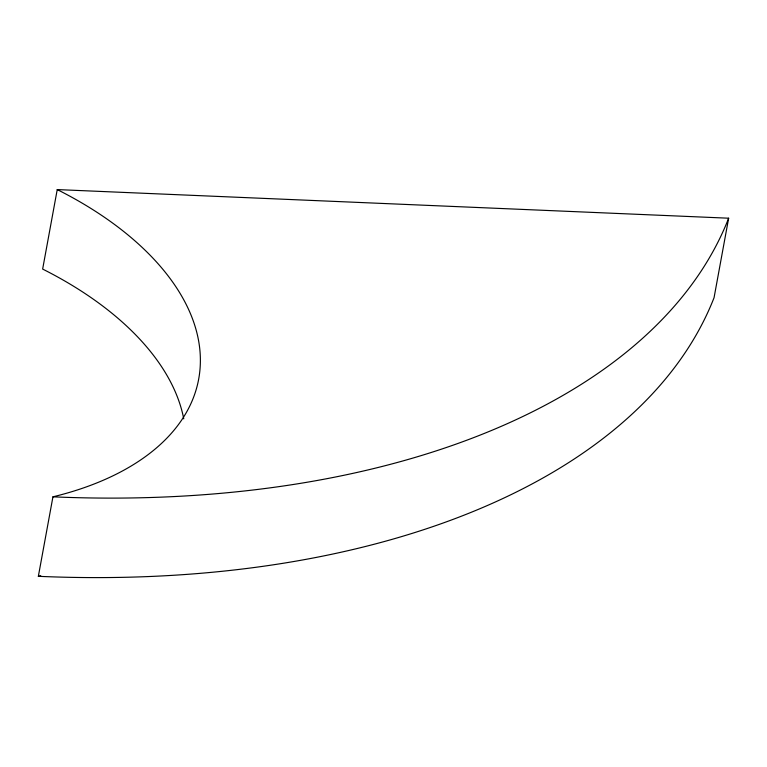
<?xml version="1.0" encoding="UTF-8"?>
<svg xmlns="http://www.w3.org/2000/svg" width="767" height="767" viewBox="0 0 767 767"><rect width="100%" height="100%" fill="white"/><g stroke="black" fill="none" stroke-linecap="round" stroke-linejoin="round"><path stroke-width="1.15" d="M57.237 189.583A320.366 180.993 10.4 0 1 52.942 496.824L38.35 576.314A812.589 459.088 10.4 0 0 714.058 297.692L728.65 218.202L57.237 189.583L42.645 269.073A320.366 180.993 10.4 0 1 183.744 418.849M40.747 575.729A320.366 180.993 10.4 0 1 38.35 576.314M728.65 218.202A812.589 459.088 10.4 0 1 52.942 496.824"/></g></svg>
